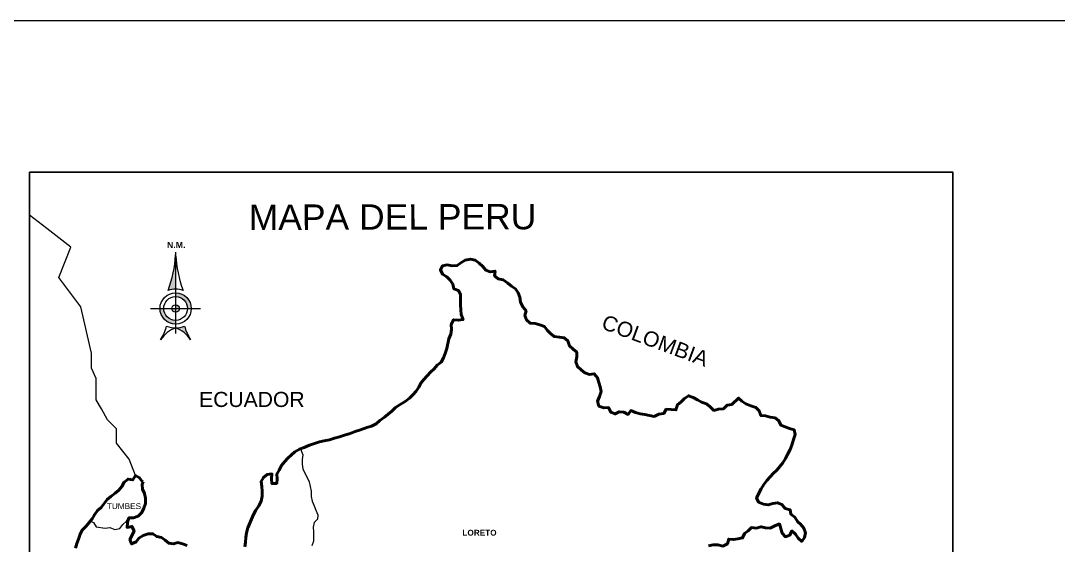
# Model space of a CAD drawing. Header units: metres. Extents: x 766932 to 768173, y 8405668 to 8406206.
# Drawn here: x 768084.6 to 768107.85, y 8406193.83 to 8406205.59 of the extents above; entities that cross this region are included whole.
import ezdxf
from ezdxf.enums import TextEntityAlignment as Align

# ---------------------------------------------------------------- set-up
doc = ezdxf.new("R2010")
doc.units = ezdxf.units.M
doc.linetypes.add('$AUDIT_BAD_LTYPE1', pattern=[0])
doc.linetypes.add('$RECOVER_090125203647-5', pattern=[0])
for name, color, linetype, lineweight in [('CALLE', 7, '$RECOVER_090125203647-5', 15), ('COORDENADAS', 251, 'Continuous', 13), ('Marco', 124, 'Continuous', 20), ('PLUMA 01', 31, 'Continuous', 9), ('Red vías Vecinales', 106, 'Continuous', 40)]:
    doc.layers.add(name, color=color, linetype=linetype, lineweight=lineweight)
doc.layers.add('Texto vias Nacionales', color=160, linetype='Continuous')
doc.styles.add('Arial Negrita', font='')
doc.styles.get("Standard").update_dxf_attribs({"font": 'simplex.shx'})
doc.styles.add('TITULO', font='swissek.ttf', dxfattribs={"height": 0.26})
doc.styles.get('Arial Negrita').set_extended_font_data('Arial', bold=True)

# ---------------------------------------------------------------- blocks, each defined once
blk = doc.blocks.new('N.M.5')
at = {"linetype": '$AUDIT_BAD_LTYPE1'}
for points in [[(0, 31.5, -0.071703), (-3, 17.15, -0.099699), (0, 17.75)], [(6, -2.5, -0.090274), (3.6, 2.98, -0.099699), (0, 2.25, -0.14892)]]:
    blk.add_hatch(color=256, dxfattribs=at).paths.add_polyline_path(points)
h = blk.add_hatch(color=256, dxfattribs=at)
h.paths.add_polyline_path([(4.75, 10), (6.25, 10, 0.414214), (0, 16.25), (0, 14.75, -0.414214)])
h.paths.add_polyline_path([(-4.75, 10), (-6.25, 10, 0.414214), (0, 3.75), (0, 5.25, -0.414214)])
h.paths.add_polyline_path([(0, 8.5), (0, 10), (-1.5, 10, 0.414214)], flags=17)
h.paths.add_polyline_path([(0, 10), (1.5, 10, 0.414214), (0, 11.5)], flags=17)
for p, q in [((0, 32.5), (0, 0)), ((-10, 10), (10, 10))]:
    blk.add_line(p, q, dxfattribs=at)
for radius in [6.25, 4.75, 1.5]:
    blk.add_circle((0, 10), radius, dxfattribs=at)
for centre, radius, start, end in [((-51.29, 34.73), 51.39, 339.9927, 356.3977), ((51.29, 34.73), 51.39, 183.6023, 200.0073), ((0, 10), 7.75, 67.226, 112.774), ((-19.84, 6.83), 16.69, 326.0129, 346.6463), ((4.8, -9.97), 13.13, 111.427, 145.3079), ((0, 11.55), 9.3, 247.226, 292.774), ((-4.8, -9.97), 13.13, 34.6921, 68.573), ((19.84, 6.83), 16.69, 193.3537, 213.9871)]:
    blk.add_arc(centre, radius, start, end, dxfattribs=at)
at = {"linetype": '$AUDIT_BAD_LTYPE1', "style": 'Arial Negrita'}
blk.add_text('N.M.', height=2.5, dxfattribs=at).set_placement((0.24, 35.4), align=Align.MIDDLE)

msp = doc.modelspace()

# ---------------------------------------------------------------- linework, layer by layer
at = {"layer": 'COORDENADAS', "color": 7}
msp.add_line((768086.971, 8406194.382), (768087.018, 8406194.441), dxfattribs=at)
for points in [[(768087.166, 8406195.392), (768087.028, 8406195.761), (768086.741, 8406196.116), (768086.741, 8406196.437), (768086.539, 8406196.639), (768086.403, 8406196.884), (768086.289, 8406197.092), (768086.289, 8406197.314), (768086.289, 8406197.568), (768086.184, 8406197.796), (768086.184, 8406198.133), (768085.94, 8406199.172), (768085.452, 8406199.831), (768085.72, 8406200.515), (768085.183, 8406200.93), (768084.794, 8406201.231)], [(768090.862, 8406195.99), (768090.917, 8406195.857), (768090.9, 8406195.753), (768090.899, 8406195.643), (768090.921, 8406195.539), (768090.964, 8406195.441), (768091.018, 8406195.347), (768091.056, 8406195.248), (768091.083, 8406195.144), (768091.104, 8406195.04), (768091.103, 8406194.925), (768091.124, 8406194.816), (768091.173, 8406194.711), (768091.211, 8406194.613), (768091.254, 8406194.514), (768091.248, 8406194.41), (768091.171, 8406194.339), (768091.148, 8406194.236), (768091.153, 8406194.132), (768091.153, 8406194.022), (768091.157, 8406193.918), (768091.118, 8406193.814)], [(768086.154, 8406194.366), (768086.229, 8406194.336), (768086.283, 8406194.243), (768086.491, 8406194.208), (768086.595, 8406194.23), (768086.704, 8406194.18), (768086.814, 8406194.207), (768086.886, 8406194.294), (768086.963, 8406194.37), (768086.974, 8406194.386)]]:
    msp.add_lwpolyline(points, dxfattribs=at)
at = {"layer": 'COORDENADAS', "color": 7, "lineweight": 50}
for points in [[(768089.619, 8406193.79), (768089.63, 8406193.894), (768089.642, 8406194.004), (768089.654, 8406194.108), (768089.682, 8406194.217), (768089.77, 8406194.413), (768089.809, 8406194.517), (768089.865, 8406194.615), (768089.931, 8406194.713), (768089.981, 8406194.817), (768090.003, 8406194.932), (768090.004, 8406195.041), (768089.999, 8406195.145), (768089.983, 8406195.255), (768090.033, 8406195.348), (768090.116, 8406195.413), (768090.225, 8406195.429), (768090.213, 8406195.314), (768090.224, 8406195.21), (768090.333, 8406195.214), (768090.345, 8406195.318), (768090.334, 8406195.422), (768090.384, 8406195.515), (768090.44, 8406195.613), (768090.506, 8406195.7), (768090.583, 8406195.782), (768090.66, 8406195.853), (768090.742, 8406195.923), (768090.841, 8406195.983), (768090.951, 8406196.021), (768091.066, 8406196.069), (768091.181, 8406196.112), (768091.291, 8406196.145), (768091.395, 8406196.166), (768091.516, 8406196.192), (768091.625, 8406196.23), (768091.74, 8406196.262), (768091.85, 8406196.294), (768091.982, 8406196.337), (768092.091, 8406196.375), (768092.212, 8406196.418), (768092.349, 8406196.467), (768092.453, 8406196.499), (768092.558, 8406196.553), (768092.646, 8406196.624), (768092.745, 8406196.7), (768092.827, 8406196.765), (768092.915, 8406196.835), (768092.992, 8406196.917), (768093.096, 8406196.982), (768093.212, 8406197.053), (768093.305, 8406197.123), (768093.382, 8406197.199), (768093.454, 8406197.281), (768093.515, 8406197.374), (768093.564, 8406197.466), (768093.631, 8406197.548), (768093.702, 8406197.624), (768093.779, 8406197.706), (768093.862, 8406197.782), (768093.928, 8406197.864), (768094.016, 8406197.934), (768094.071, 8406198.027), (768094.105, 8406198.131), (768094.144, 8406198.24), (768094.189, 8406198.459), (768094.233, 8406198.562), (768094.25, 8406198.666), (768094.245, 8406198.776), (768094.295, 8406198.885), (768094.399, 8406198.873), (768094.509, 8406198.889), (768094.466, 8406198.999), (768094.455, 8406199.108), (768094.45, 8406199.218), (768094.452, 8406199.448), (768094.403, 8406199.541), (768094.305, 8406199.58), (768094.278, 8406199.684), (768094.218, 8406199.772), (768094.142, 8406199.843), (768094.044, 8406199.904), (768094.001, 8406200.003), (768094.051, 8406200.096), (768094.155, 8406200.112), (768094.264, 8406200.094), (768094.374, 8406200.099), (768094.462, 8406200.159), (768094.555, 8406200.219), (768094.675, 8406200.245), (768094.779, 8406200.217), (768094.872, 8406200.151), (768094.948, 8406200.079), (768095.019, 8406199.997), (768095.117, 8406199.958), (768095.227, 8406199.974), (768095.215, 8406199.87), (768095.297, 8406199.798), (768095.406, 8406199.776), (768095.515, 8406199.704), (768095.597, 8406199.638), (768095.684, 8406199.577), (768095.744, 8406199.489), (768095.781, 8406199.39), (768095.792, 8406199.281), (768095.851, 8406199.177), (768095.922, 8406199.083), (768095.894, 8406198.979), (768095.932, 8406198.881), (768096.013, 8406198.804), (768096.123, 8406198.797), (768096.226, 8406198.769), (768096.33, 8406198.736), (768096.395, 8406198.653), (768096.466, 8406198.576), (768096.548, 8406198.505), (768096.668, 8406198.493), (768096.777, 8406198.482), (768096.859, 8406198.41), (768096.891, 8406198.3), (768096.973, 8406198.223), (768097.055, 8406198.157), (768097.059, 8406198.053), (768097.037, 8406197.938), (768097.069, 8406197.834), (768097.156, 8406197.762), (768097.238, 8406197.696), (768097.342, 8406197.657), (768097.446, 8406197.673), (768097.522, 8406197.585), (768097.554, 8406197.481), (768097.581, 8406197.377), (768097.602, 8406197.273), (768097.569, 8406197.163), (768097.524, 8406197.06), (768097.551, 8406196.95), (768097.66, 8406196.911), (768097.764, 8406196.916), (768097.818, 8406196.812), (768097.916, 8406196.773), (768098.01, 8406196.822), (768098.114, 8406196.81), (768098.206, 8406196.76), (768098.267, 8406196.847), (768098.371, 8406196.803), (768098.475, 8406196.775), (768098.584, 8406196.758), (768098.688, 8406196.741), (768098.792, 8406196.718), (768098.896, 8406196.767), (768099.006, 8406196.783), (768099.061, 8406196.876), (768099.17, 8406196.875), (768099.28, 8406196.863), (768099.313, 8406196.978), (768099.396, 8406197.043), (768099.467, 8406197.119), (768099.561, 8406197.179), (768099.664, 8406197.14), (768099.763, 8406197.09), (768099.855, 8406197.04), (768099.965, 8406196.996), (768100.046, 8406196.93), (768100.128, 8406196.853), (768100.232, 8406196.88), (768100.341, 8406196.89), (768100.424, 8406196.966), (768100.528, 8406196.987), (768100.682, 8406197.129), (768100.758, 8406197.057), (768100.846, 8406196.996), (768100.96, 8406196.957), (768101.07, 8406196.918), (768101.14, 8406196.841), (768101.183, 8406196.737), (768101.287, 8406196.731), (768101.391, 8406196.703), (768101.5, 8406196.686), (768101.582, 8406196.62), (768101.631, 8406196.521), (768101.827, 8406196.443), (768101.931, 8406196.415), (768101.952, 8406196.311), (768101.913, 8406196.196), (768101.874, 8406196.076), (768101.836, 8406195.978), (768101.786, 8406195.88), (768101.736, 8406195.771), (768101.675, 8406195.678), (768101.609, 8406195.591), (768101.537, 8406195.515), (768101.46, 8406195.438), (768101.389, 8406195.362), (768101.317, 8406195.281), (768101.245, 8406195.188), (768101.185, 8406195.09), (768101.085, 8406194.893), (768101.128, 8406194.795), (768101.243, 8406194.75), (768101.347, 8406194.733), (768101.451, 8406194.765), (768101.555, 8406194.781), (768101.653, 8406194.742), (768101.729, 8406194.654), (768101.838, 8406194.626), (768101.854, 8406194.522), (768101.941, 8406194.461), (768102.001, 8406194.363), (768102.077, 8406194.291), (768102.148, 8406194.208), (768102.18, 8406194.104), (768102.158, 8406194), (768102.097, 8406193.913), (768102.021, 8406193.99), (768101.956, 8406194.078), (768101.879, 8406194.15), (768101.83, 8406194.057), (768101.731, 8406194.019), (768101.66, 8406194.096), (768101.633, 8406194.201), (768101.596, 8406194.305), (768101.492, 8406194.267), (768101.393, 8406194.213), (768101.289, 8406194.219), (768101.185, 8406194.242), (768101.075, 8406194.215), (768100.971, 8406194.226), (768100.9, 8406194.15), (768100.812, 8406194.091), (768100.773, 8406193.992), (768100.669, 8406193.971), (768100.565, 8406193.955), (768100.461, 8406193.967), (768100.433, 8406193.863), (768100.329, 8406193.809), (768100.219, 8406193.837), (768100.11, 8406193.838), (768100.006, 8406193.816)], [(768087.34, 8406195.247), (768087.318, 8406195.254), (768087.258, 8406195.342), (768087.166, 8406195.392), (768087.105, 8406195.294), (768087.001, 8406195.311), (768086.913, 8406195.24), (768086.863, 8406195.142), (768086.792, 8406195.066), (768086.709, 8406194.995), (768086.616, 8406194.925), (768086.533, 8406194.854), (768086.467, 8406194.761), (768086.401, 8406194.674), (768086.313, 8406194.604), (768086.247, 8406194.511), (768086.197, 8406194.418), (768086.064, 8406194.255), (768085.976, 8406194.168), (768085.927, 8406194.075), (768085.893, 8406193.966), (768085.854, 8406193.867), (768085.821, 8406193.764)], [(768087.34, 8406195.247), (768087.318, 8406195.189), (768087.323, 8406195.085), (768087.371, 8406194.991), (768087.393, 8406194.882), (768087.392, 8406194.761), (768087.353, 8406194.658), (768087.309, 8406194.559), (768087.226, 8406194.478), (768087.122, 8406194.446), (768087.018, 8406194.441), (768086.99, 8406194.337), (768086.978, 8406194.227), (768087.088, 8406194.249), (768087.136, 8406194.155), (768087.092, 8406194.057), (768087.042, 8406193.959), (768087.08, 8406193.86), (768087.179, 8406193.903), (768087.245, 8406193.985), (768087.338, 8406194.045), (768087.453, 8406194.082), (768087.557, 8406194.087), (768087.645, 8406194.021), (768087.749, 8406194.004), (768087.836, 8406193.943), (768087.912, 8406193.872), (768088.016, 8406193.86), (768088.12, 8406193.887), (768088.224, 8406193.859), (768088.328, 8406193.825)]]:
    msp.add_lwpolyline(points, dxfattribs=at)
at = {"layer": 'PLUMA 01'}
msp.add_lwpolyline([(768072.675, 8406146.188), (768172.76, 8406146.188), (768172.76, 8406205.588), (768072.675, 8406205.588)], close=True, dxfattribs=at)
at = {"layer": 'Red vías Vecinales', "color": 7, "lineweight": 30}
msp.add_lwpolyline([(768084.794, 8406172.094), (768105.485, 8406172.094), (768105.485, 8406202.19), (768084.794, 8406202.19)], close=True, dxfattribs=at)

# ---------------------------------------------------------------- block references
at = {"layer": 'CALLE', "linetype": '$AUDIT_BAD_LTYPE1', "xscale": 0.0560150734753115, "yscale": 0.0560150734753115, "zscale": 0.0560150734753115}
msp.add_blockref('N.M.5', (768088.067, 8406198.577), dxfattribs=at)

# ---------------------------------------------------------------- texts
at = {"layer": 'Marco', "color": 7, "linetype": 'Continuous', "char_height": 0.13167, "width": 4.33886, "attachment_point": 1}
for s, insert in [('{\\fArial|b0|i0|c0|p34;TUMBES}', (768086.526, 8406194.771)), ('{\\fArial|b1|i0|c0|p34;LORETO}', (768094.493, 8406194.175))]:
    msp.add_mtext(s, dxfattribs=dict(at, insert=insert))
at = {"layer": 'Red vías Vecinales', "color": 7, "lineweight": 30, "style": 'TITULO'}
msp.add_text('MAPA DEL PERU', height=0.56868, rotation=0.1363, dxfattribs=at).set_placement((768089.706, 8406200.897))
at = {"layer": 'Texto vias Nacionales', "color": 7, "linetype": 'Continuous', "insert": (768097.703, 8406199.011), "char_height": 0.33858, "width": 4.33886, "attachment_point": 1, "rotation": 339.7205}
msp.add_mtext('{\\fArial|b0|i0|c0|p34;COLOMBIA}', dxfattribs=at)
at = {"layer": 'Texto vias Nacionales', "color": 7, "linetype": 'Continuous', "insert": (768088.593, 8406197.267), "char_height": 0.33858, "width": 4.33886, "attachment_point": 1}
msp.add_mtext('{\\fArial|b0|i0|c0|p34;ECUADOR}', dxfattribs=at)

doc.saveas('drawing.dxf')
